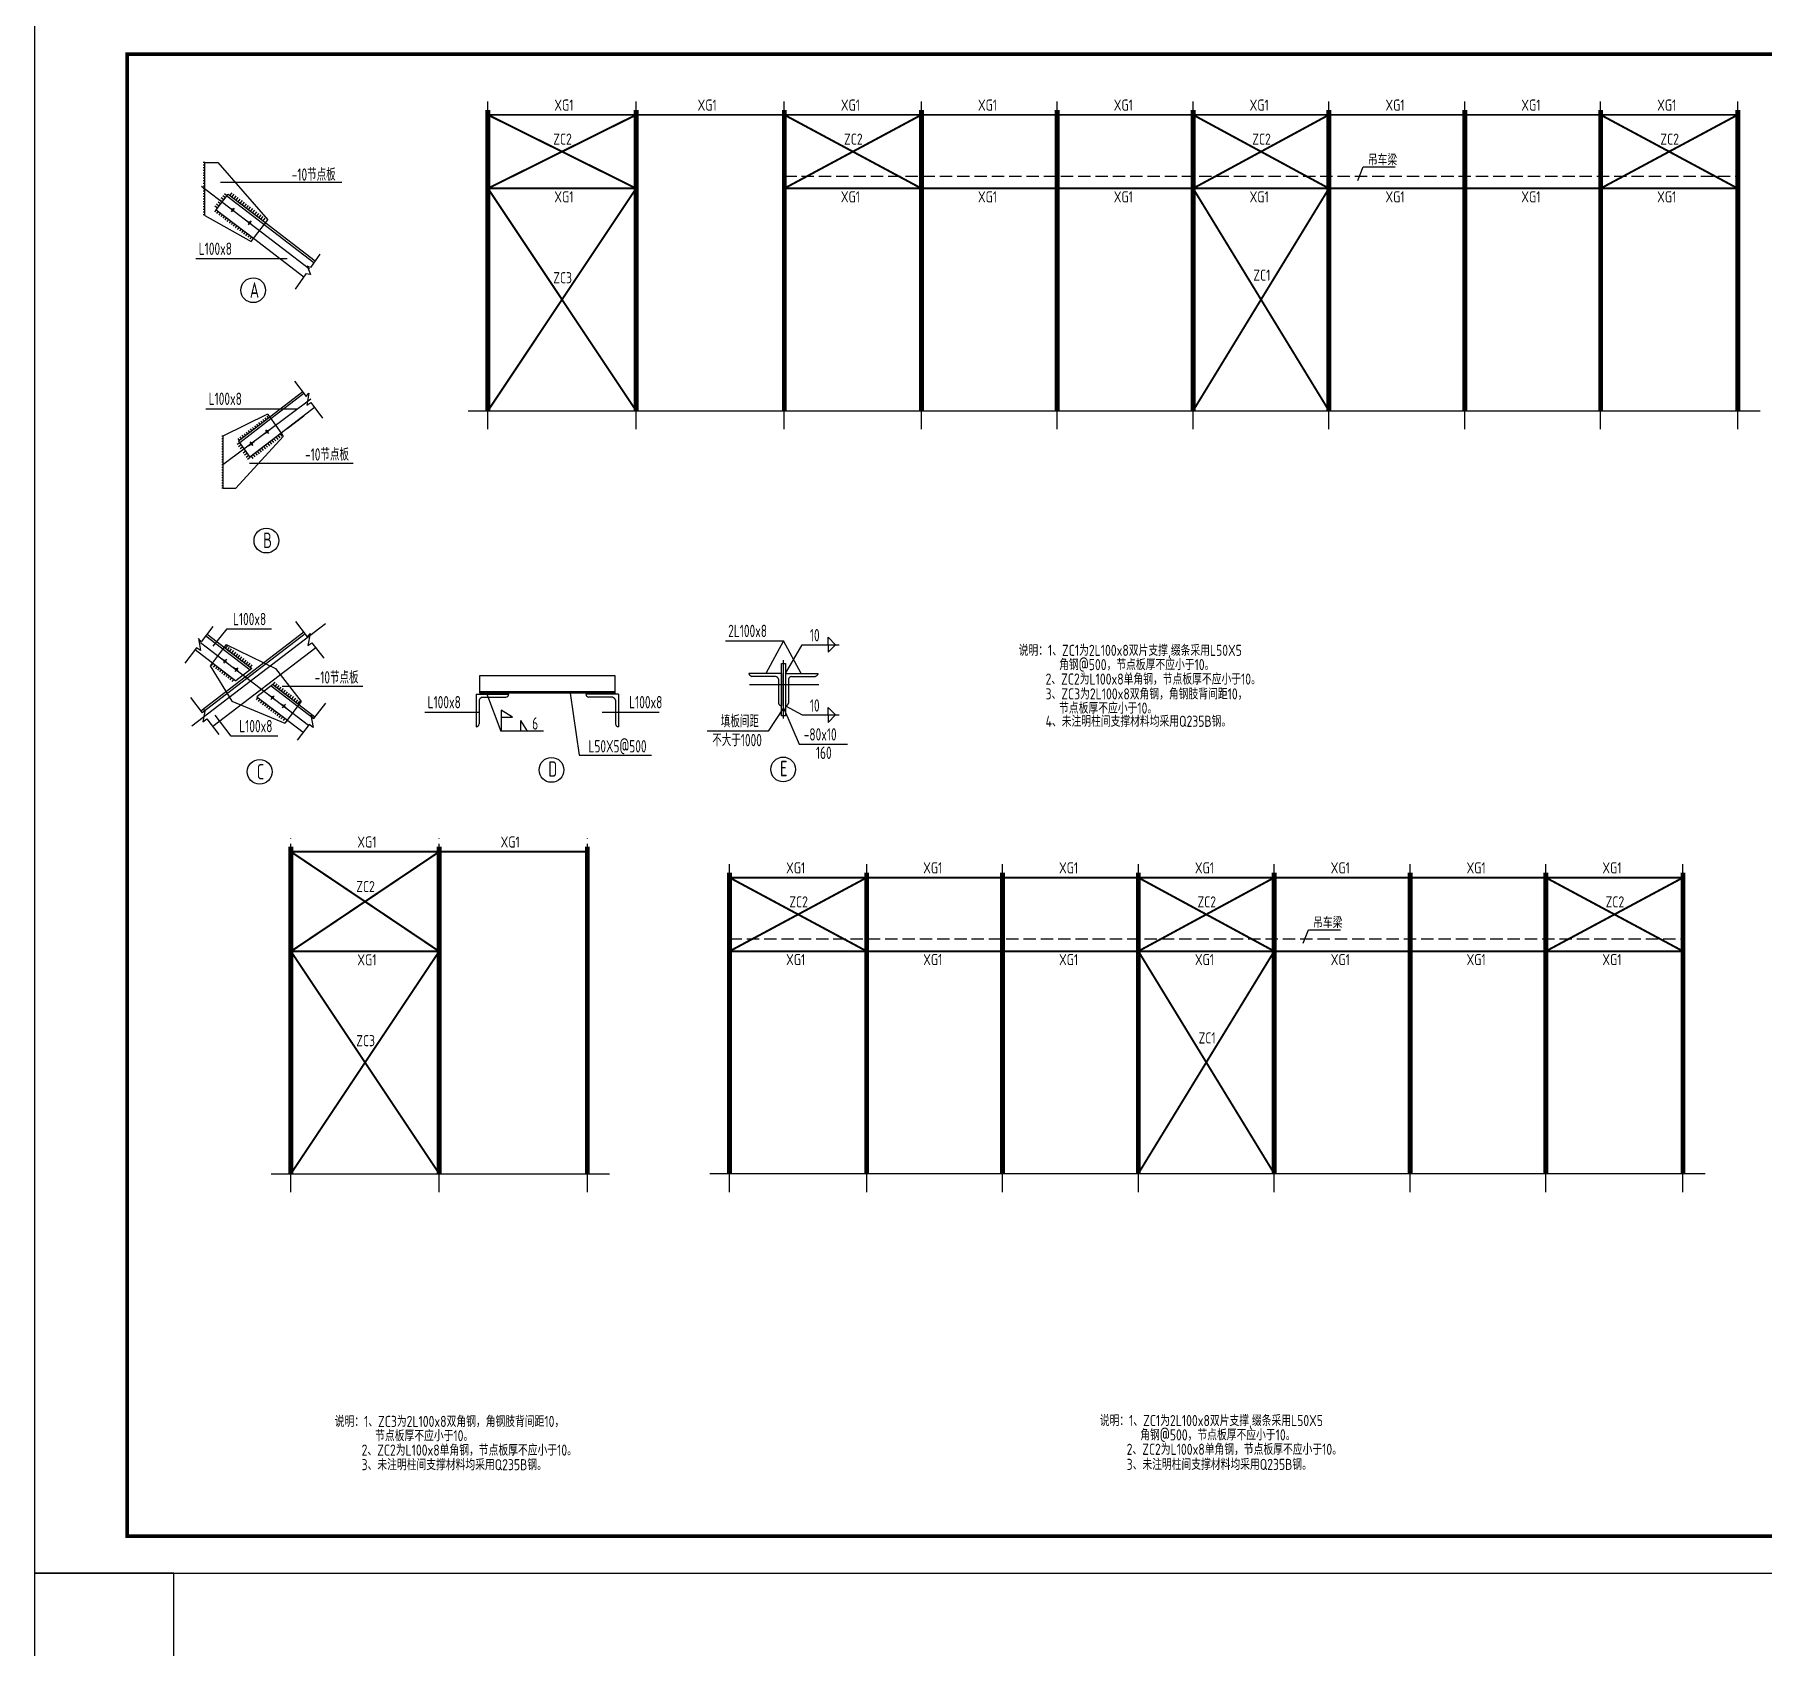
# Model space of a CAD drawing. Extents: x 9752569 to 9923256, y 1590558 to 2510207.
# Drawn here: x 9811806 to 9881801, y 1784686 to 1849983 of the extents above; entities that cross this region are included whole.
import ezdxf
from ezdxf.enums import TextEntityAlignment as Align

# ---------------------------------------------------------------- set-up
doc = ezdxf.new("R2010")
doc.units = 0
doc.header["$LTSCALE"] = 1000
doc.header["$MEASUREMENT"] = 0
for name, pattern in [('2', [5, 1.5, -1, 1.5, -1]), ('DASH', [0.35, 0.25, -0.1]), ('DOTE', [2.42, 2, -0.2, 0.02, -0.2])]:
    doc.linetypes.add(name, pattern=pattern)
doc.layers.get('0').update_dxf_attribs({"linetype": 'CONTINUOUS'})
for name, color, linetype in [('10', 7, 'CONTINUOUS'), ('180', 4, '2'), ('DCL', 6, 'CONTINUOUS'), ('DOTE', 8, 'DOTE'), ('PUB_TEXT', 7, 'CONTINUOUS'), ('PUB_TITLE', 4, 'CONTINUOUS'), ('ZC', 6, 'CONTINUOUS'), ('柱', 2, 'CONTINUOUS'), ('系杆', 7, 'CONTINUOUS'), ('钢板标注', 6, 'CONTINUOUS')]:
    doc.layers.add(name, color=color, linetype=linetype)
doc.styles.add('TSSD_DIMENSION', font='atssdeng.shx', dxfattribs={"width": 0.7, "bigfont": 'atssdchn.shx'})
doc.styles.add('TSSD_REIN', font='atssdeng.shx', dxfattribs={"width": 0.7, "bigfont": 'atssdchn.shx'})

msp = doc.modelspace()

# ---------------------------------------------------------------- linework, layer by layer
at = {"color": 4, "linetype": 'Continuous'}
for p, q in [((9818340.1, 1840910.7), (9822029.2, 1840910.7)), ((9818740.8, 1834835.4), (9822429.9, 1834835.4)), ((9819585.2, 1825918.1), (9819025.6, 1825226.3)), ((9819585.2, 1825918.1), (9821391.6, 1825918.1)), ((9839775.2, 1825437.4, 788.5), (9842126.9, 1825437.4, 788.5)), ((9842126.9, 1825437.4, 788.5), (9841406.8, 1824119.9, 788.5)), ((9842846.8, 1824119.9, 788.5), (9842126.9, 1825437.4, 788.5)), ((9842206.8, 1824119.9, 788.5), (9842886.1, 1825282.3, 788.5)), ((9842886.1, 1825282.3, 788.5), (9844386.1, 1825282.3, 788.5)), ((9842046.8, 1824119.9, 788.5), (9840726.8, 1824119.9, 788.5)), ((9842046.8, 1824119.9, 788.5), (9842046.8, 1822799.9, 788.5)), ((9842206.8, 1824119.9, 788.5), (9842206.8, 1822799.9, 788.5)), ((9842206.8, 1824119.9, 788.5), (9843526.8, 1824119.9, 788.5)), ((9829839.3, 1823390.5), (9835292.1, 1823390.5)), ((9841806.8, 1823999.9, 788.5), (9840846.8, 1823999.9, 788.5)), ((9841926.8, 1823879.9, 788.5), (9841926.8, 1822919.9, 788.5)), ((9842326.8, 1823879.9, 788.5), (9842326.8, 1822919.9, 788.5)), ((9842446.8, 1823999.9, 788.5), (9843406.8, 1823999.9, 788.5)), ((9829688.4, 1823272.6), (9829688.4, 1821952.6)), ((9829688.4, 1823272.6), (9831008.4, 1823272.6)), ((9829808.4, 1823032.6), (9829808.4, 1822072.6)), ((9829928.4, 1823152.6), (9830888.4, 1823152.6)), ((9830098.9, 1823318.5), (9830688.7, 1821777.2)), ((9833494.1, 1823318.5), (9833852.2, 1820806)), ((9835443, 1823272.6), (9834123, 1823272.6)), ((9835203, 1823152.6), (9834243, 1823152.6)), ((9835323, 1823032.6), (9835323, 1822072.6)), ((9835443, 1823272.6), (9835443, 1821952.6)), ((9842126.8, 1822727.6, 788.5), (9841509.1, 1821779.3, 788.5)), ((9842126.8, 1822727.6, 788.5), (9842757.9, 1821248.1, 788.5)), ((9842206.8, 1822799.9, 788.5), (9842886.1, 1822435.7, 788.5)), ((9819760.2, 1821583), (9819120.4, 1822431.1)), ((9827605.7, 1822552.6), (9829781.6, 1822552.6)), ((9834789.2, 1822552.6), (9837098.5, 1822552.6)), ((9842886.1, 1822435.7, 788.5), (9844386.1, 1822435.7, 788.5)), ((9821658.8, 1821583), (9819760.2, 1821583)), ((9832415.8, 1821777.2), (9830688.7, 1821777.2)), ((9841509.1, 1821779.3, 788.5), (9839035.8, 1821779.3, 788.5)), ((9833852.2, 1820806), (9836788.2, 1820806)), ((9842757.9, 1821248.1, 788.5), (9844717.4, 1821248.1, 788.5))]:
    msp.add_line(p, q, dxfattribs=at)
for p, q in [((9829359.8, 1834753.9), (9881663.5, 1834753.9)), ((9821384.4, 1803865.4), (9835077.2, 1803865.4)), ((9839143.4, 1803871.6), (9879447.1, 1803871.6))]:
    msp.add_line(p, q)
at = {"color": 4, "linetype": 'Continuous', "elevation": 788.5}
msp.add_lwpolyline([(9842046.8, 1824519.9), (9842206.8, 1824519.9), (9842206.8, 1822399.9), (9842046.8, 1822399.9)], close=True, dxfattribs=at)
at = {"color": 4, "linetype": 'Continuous'}
msp.add_lwpolyline([(9829839.3, 1824038.5), (9835292.1, 1824038.5), (9835292.1, 1823318.5), (9829839.3, 1823318.5)], close=True, dxfattribs=at)
at = {"lineweight": -2}
for centre in [(9820656.6, 1839632.8), (9821191, 1829496.3), (9820916.6, 1820135.3, 788.5), (9832733.2, 1820211.7, 788.5), (9842113.6, 1820230.1, 788.5)]:
    msp.add_circle(centre, 501.7, dxfattribs=at)
at = {"color": 4, "linetype": 'Continuous'}
for centre, start, end in [((9840880.5, 1824153.7, 788.5), 192.376169, 257.623831), ((9843373.1, 1824153.7, 788.5), 282.376169, 347.623831), ((9841773.1, 1823846.2, 788.5), 12.376169, 77.623831), ((9842480.5, 1823846.2, 788.5), 102.376169, 167.623831), ((9829962.1, 1822998.8), 102.376169, 167.623831), ((9830854.6, 1823306.3), 282.376169, 347.623831), ((9834276.8, 1823306.3), 192.376169, 257.623831), ((9835169.3, 1822998.8), 12.376169, 77.623831), ((9842080.5, 1822953.7, 788.5), 192.376169, 257.623831), ((9842173.1, 1822953.7, 788.5), 282.376169, 347.623831), ((9829654.6, 1822106.3), 282.376169, 347.623831), ((9835476.8, 1822106.3), 192.376169, 257.623831)]:
    msp.add_arc(centre, 157.4, start, end, dxfattribs=at)
at = {"layer": '10', "color": 253, "linetype": 'ByBlock'}
for p, q in [((9819706.9, 1842973.2), (9819945, 1842790.6)), ((9819886.8, 1842961.3), (9819765.1, 1842802.6)), ((9820389.2, 1842453.7), (9820627.3, 1842271.2)), ((9820569.1, 1842441.8), (9820447.4, 1842283.1)), ((9821096.2, 1833814.8), (9821334.2, 1833997.4)), ((9821154.3, 1833985.5), (9821276, 1833826.8)), ((9820461.5, 1833328.2), (9820699.5, 1833510.7)), ((9820519.7, 1833498.8), (9820641.4, 1833340.1)), ((9819398.4, 1824708.9), (9819630.3, 1824518.6)), ((9819577.8, 1824691), (9819450.9, 1824536.4)), ((9819861.9, 1824365.9), (9820093.8, 1824175.6)), ((9820041.3, 1824348.1), (9819914.4, 1824193.5)), ((9821320.3, 1823235.2), (9821552.2, 1823044.9)), ((9821499.7, 1823217.4), (9821372.8, 1823062.7)), ((9821783.8, 1822892.3), (9822015.7, 1822702)), ((9821963.2, 1822874.4), (9821836.3, 1822719.8))]:
    msp.add_line(p, q, dxfattribs=at)
at = {"layer": '10', "color": 1, "const_width": 45, "elevation": 0}
for points in [[(9819774.4, 1842921.5), (9819795.6, 1842842.2), (9819877.6, 1842842.4), (9819856.4, 1842921.6), (9819774.4, 1842921.5)], [(9820456.7, 1842402), (9820477.8, 1842322.7), (9820559.8, 1842322.9), (9820538.7, 1842402.1), (9820456.7, 1842402)], [(9821163.6, 1833866.6), (9821245.6, 1833866.4), (9821266.8, 1833945.7), (9821184.8, 1833945.8), (9821163.6, 1833866.6)], [(9820528.9, 1833379.9), (9820610.9, 1833379.8), (9820632.1, 1833459), (9820550.1, 1833459.2), (9820528.9, 1833379.9)], [(9819464.1, 1824654.9), (9819482.6, 1824575.1), (9819564.6, 1824572.5), (9819546, 1824652.4), (9819464.1, 1824654.9)], [(9819927.6, 1824312), (9819946.1, 1824232.1), (9820028.1, 1824229.5), (9820009.6, 1824309.4), (9819927.6, 1824312)], [(9821386, 1823181.3), (9821404.5, 1823101.4), (9821486.5, 1823098.8), (9821467.9, 1823178.7), (9821386, 1823181.3)], [(9821849.5, 1822838.3), (9821868, 1822758.5), (9821950, 1822755.9), (9821931.5, 1822835.8), (9821849.5, 1822838.3)]]:
    msp.add_lwpolyline(points, dxfattribs=at)
at = {"layer": '10', "const_width": 15, "elevation": 0}
for points in [[(9819828.4, 1842874.8, 1), (9819823.6, 1842889, 1), (9819828.4, 1842874.8, 1)], [(9820510.6, 1842355.3, 1), (9820505.9, 1842369.5, 1), (9820510.6, 1842355.3, 1)], [(9821222.7, 1833906.6, 1), (9821207.7, 1833905.7, 1), (9821222.7, 1833906.6, 1)], [(9820588, 1833419.9, 1), (9820573, 1833419, 1), (9820588, 1833419.9, 1)], [(9819516.5, 1824606.5, 1), (9819512.2, 1824620.9, 1), (9819516.5, 1824606.5, 1)], [(9819980, 1824263.6, 1), (9819975.7, 1824278, 1), (9819980, 1824263.6, 1)], [(9821438.4, 1823132.9, 1), (9821434.1, 1823147.2, 1), (9821438.4, 1823132.9, 1)], [(9821901.9, 1822789.9, 1), (9821897.6, 1822804.3, 1), (9821901.9, 1822789.9, 1)]]:
    msp.add_lwpolyline(points, format="xyb", close=True, dxfattribs=at)
at = {"layer": '180', "linetype": 'ByBlock'}
for p, q in [((9818695.5, 1844801), (9818634.1, 1844801)), ((9818695.5, 1844695.3), (9818634.1, 1844695.3)), ((9818695.5, 1844589.7), (9818634.1, 1844589.7)), ((9818695.5, 1844484), (9818634.1, 1844484)), ((9818695.5, 1844801), (9819223.7, 1844801)), ((9818695.5, 1842659.1), (9818695.5, 1844801)), ((9819223.7, 1844801), (9821253.2, 1842484.3)), ((9818695.5, 1844378.3), (9818634.1, 1844378.3)), ((9818695.5, 1844272.7), (9818634.1, 1844272.7)), ((9818695.5, 1844167), (9818634.1, 1844167)), ((9818695.5, 1844061.3), (9818634.1, 1844061.3)), ((9818695.5, 1843955.7), (9818634.1, 1843955.7)), ((9818695.5, 1843850), (9818634.1, 1843850)), ((9818695.5, 1843744.3), (9818634.1, 1843744.3)), ((9819333.4, 1844010.3), (9824247.8, 1844010.3)), ((9818695.5, 1843638.7), (9818634.1, 1843638.7)), ((9818695.5, 1843533), (9818634.1, 1843533)), ((9818695.5, 1843427.3), (9818634.1, 1843427.3)), ((9818695.5, 1843321.7), (9818634.1, 1843321.7)), ((9818695.5, 1843216), (9818634.1, 1843216)), ((9818695.5, 1843110.3), (9818634.1, 1843110.3)), ((9818695.5, 1843004.7), (9818634.1, 1843004.7)), ((9819207.9, 1842956.3), (9819106.9, 1843033.8)), ((9819159.7, 1842893.4), (9819641.9, 1843522.4)), ((9819272.2, 1843040.2), (9819171.2, 1843117.7)), ((9819336.5, 1843124), (9819235.5, 1843201.5)), ((9819400.8, 1843207.9), (9819299.8, 1843285.4)), ((9819465.1, 1843291.7), (9819364.1, 1843369.2)), ((9819529.4, 1843375.6), (9819428.4, 1843453.1)), ((9819593.7, 1843459.4), (9819492.7, 1843537)), ((9819590.6, 1843455.3), (9823114, 1840753.7)), ((9819641.9, 1843522.4), (9821125.1, 1842385.1)), ((9819712.8, 1843468.1), (9819799.2, 1843580.8)), ((9819796.6, 1843403.8), (9819883, 1843516.6)), ((9819880.5, 1843339.5), (9819966.9, 1843452.2)), ((9819964.3, 1843275.2), (9820050.7, 1843388)), ((9820048.1, 1843211), (9820134.6, 1843323.7)), ((9820132, 1843146.7), (9820218.4, 1843259.4)), ((9820215.9, 1843082.4), (9820302.3, 1843195.1)), ((9820299.7, 1843018.1), (9820386.1, 1843130.8)), ((9820383.5, 1842953.8), (9820469.9, 1843066.5)), ((9820467.4, 1842889.5), (9820553.8, 1843002.2)), ((9818695.5, 1842899), (9818634.1, 1842899)), ((9818695.5, 1842793.3), (9818634.1, 1842793.3)), ((9818695.5, 1842687.7), (9818634.1, 1842687.7)), ((9818695.5, 1842659.1), (9820579.2, 1841605.2)), ((9819160.2, 1842892.8), (9819091.9, 1842803.6)), ((9819159.7, 1842893.4), (9820670.2, 1841735.3)), ((9819244.1, 1842828.6), (9819175.7, 1842739.4)), ((9819328, 1842764.3), (9819259.6, 1842675.1)), ((9819411.8, 1842700), (9819343.4, 1842610.8)), ((9819495.7, 1842635.7), (9819427.3, 1842546.5)), ((9819579.5, 1842571.4), (9819511.1, 1842482.2)), ((9819663.4, 1842507.2), (9819595, 1842417.9)), ((9819747.2, 1842442.9), (9819678.9, 1842353.7)), ((9819831.1, 1842378.6), (9819762.7, 1842289.4)), ((9819914.9, 1842314.3), (9819846.5, 1842225.1)), ((9820551.2, 1842825.2), (9820637.6, 1842937.9)), ((9820579.2, 1841605.2), (9821253.2, 1842484.3)), ((9820635.1, 1842760.9), (9820721.5, 1842873.6)), ((9820718.9, 1842696.6), (9820805.3, 1842809.3)), ((9820802.8, 1842632.3), (9820889.2, 1842745)), ((9820886.6, 1842568), (9820973, 1842680.7)), ((9820970.5, 1842503.7), (9821056.9, 1842616.4)), ((9821054.3, 1842439.4), (9821140.7, 1842552.1)), ((9821125.1, 1842385.1), (9823162.5, 1840823)), ((9819998.8, 1842250), (9819930.4, 1842160.8)), ((9820082.7, 1842185.8), (9820014.3, 1842096.5)), ((9820166.5, 1842121.5), (9820098.1, 1842032.3)), ((9820250.4, 1842057.2), (9820182, 1841968)), ((9820334.2, 1841992.9), (9820265.9, 1841903.7)), ((9820418.1, 1841928.7), (9820349.7, 1841839.4)), ((9820501.9, 1841864.4), (9820433.6, 1841775.1)), ((9820585.8, 1841800.1), (9820517.4, 1841710.9)), ((9820670.2, 1841735.2), (9822707.6, 1840173.1)), ((9823351.1, 1841092.3), (9822974, 1840553.7)), ((9822794.1, 1840296.7), (9822355.1, 1839669.5)), ((9822979.5, 1840273.4), (9822794.1, 1840296.7)), ((9822974, 1840553.7), (9822838.2, 1840604.7)), ((9822838.2, 1840604.7), (9822979.5, 1840273.4)), ((9822659.8, 1835513.1), (9821328.4, 1834492.3)), ((9822711.2, 1835446.1), (9821376.9, 1834423)), ((9822326.6, 1835947.7), (9822800.6, 1835329.4)), ((9822800.6, 1835329.4), (9822914.8, 1835464.2)), ((9822914.8, 1835464.2), (9822824.6, 1834972.8)), ((9821240.1, 1834616.9), (9819431.9, 1833721.5)), ((9821240.1, 1834616.9), (9821328.4, 1834492.3)), ((9823142, 1834884.1), (9821783.3, 1833842.4)), ((9822824.6, 1834972.8), (9822987.1, 1835086.2)), ((9822987.1, 1835086.2), (9823467.8, 1834459.1)), ((9821328.4, 1834492.3), (9820066.8, 1833524.9)), ((9821376.9, 1834423), (9820115.3, 1833455.6)), ((9820441, 1833811.7), (9820382.6, 1833887.9)), ((9820524.9, 1833876), (9820466.4, 1833952.3)), ((9820608.7, 1833940.3), (9820550.3, 1834016.5)), ((9820692.6, 1834004.6), (9820634.1, 1834080.8)), ((9820776.4, 1834068.9), (9820718, 1834145.1)), ((9820860.2, 1834133.2), (9820801.8, 1834209.4)), ((9820944.1, 1834197.5), (9820885.6, 1834273.7)), ((9821027.9, 1834261.8), (9820969.5, 1834338)), ((9821111.8, 1834326.1), (9821053.3, 1834402.3)), ((9821195.6, 1834390.4), (9821137.2, 1834466.6)), ((9821279.5, 1834454.7), (9821221, 1834530.9)), ((9821328.4, 1834492.3), (9821783.3, 1833842.4)), ((9822026.7, 1834029), (9822710.4, 1834553.2)), ((9819431.9, 1833721.5), (9819386.4, 1833721.5)), ((9819431.9, 1833615.8), (9819386.4, 1833615.8)), ((9819431.9, 1833510.2), (9819386.4, 1833510.2)), ((9819431.9, 1833404.5), (9819386.4, 1833404.5)), ((9819431.9, 1833298.8), (9819386.4, 1833298.8)), ((9819431.9, 1833193.2), (9819386.4, 1833193.2)), ((9819431.9, 1833721.5), (9819431.9, 1831619.5)), ((9819431.9, 1833721.5), (9819431.9, 1831619.5)), ((9819960.2, 1831619.5), (9821874.4, 1833712.3)), ((9820112.5, 1833459.7), (9820006.2, 1833385.3)), ((9820105.6, 1833554.5), (9820047.2, 1833630.7)), ((9820066.8, 1833524.9), (9820521.8, 1832875.1)), ((9820173.1, 1833373.1), (9820066.8, 1833298.7)), ((9820233.7, 1833286.6), (9820127.4, 1833212.2)), ((9820189.5, 1833618.8), (9820131, 1833695.1)), ((9820294.3, 1833200), (9820188, 1833125.6)), ((9820273.3, 1833683.1), (9820214.9, 1833759.3)), ((9820357.1, 1833747.4), (9820298.7, 1833823.7)), ((9821783.3, 1833842.4), (9820521.8, 1832875.1)), ((9820993.4, 1833236.6), (9821064.3, 1833144.1)), ((9821077.2, 1833300.9), (9821148.2, 1833208.4)), ((9821161.1, 1833365.2), (9821232, 1833272.7)), ((9821244.9, 1833429.5), (9821315.9, 1833337)), ((9821328.8, 1833493.8), (9821399.7, 1833401.3)), ((9821412.6, 1833558.1), (9821483.6, 1833465.6)), ((9821496.5, 1833622.4), (9821567.4, 1833529.9)), ((9821580.3, 1833686.7), (9821651.2, 1833594.2)), ((9821664.2, 1833751), (9821735.1, 1833658.5)), ((9821748, 1833815.3), (9821818.9, 1833722.8)), ((9821783.3, 1833842.4), (9821874.4, 1833712.3)), ((9819431.9, 1833087.5), (9819386.4, 1833087.5)), ((9819431.9, 1832981.8), (9819386.4, 1832981.8)), ((9819431.9, 1832876.2), (9819386.4, 1832876.2)), ((9819431.9, 1832770.5), (9819386.4, 1832770.5)), ((9819431.9, 1832664.8), (9819386.4, 1832664.8)), ((9819431.9, 1832559.2), (9819386.4, 1832559.2)), ((9820354.9, 1833113.5), (9820248.6, 1833039.1)), ((9820415.5, 1833026.9), (9820309.2, 1832952.5)), ((9820476.1, 1832940.3), (9820369.8, 1832865.9)), ((9820536.7, 1832853.8), (9820430.4, 1832779.4)), ((9820513.4, 1832630.1), (9824709.7, 1832630.1)), ((9820574.2, 1832915.1), (9820645.1, 1832822.6)), ((9820658, 1832979.4), (9820729, 1832886.9)), ((9820741.9, 1833043.7), (9820812.8, 1832951.2)), ((9820825.7, 1833108), (9820896.7, 1833015.5)), ((9820909.6, 1833172.3), (9820980.5, 1833079.8)), ((9819431.9, 1832453.5), (9819386.4, 1832453.5)), ((9819431.9, 1832347.8), (9819386.4, 1832347.8)), ((9819431.9, 1832242.2), (9819386.4, 1832242.2)), ((9819431.9, 1832136.5), (9819386.4, 1832136.5)), ((9819431.9, 1832030.8), (9819386.4, 1832030.8)), ((9819431.9, 1831925.2), (9819386.4, 1831925.2)), ((9819431.9, 1831819.5), (9819386.4, 1831819.5)), ((9819431.9, 1831713.8), (9819386.4, 1831713.8)), ((9819431.9, 1831619.5), (9819386.4, 1831619.5)), ((9819431.9, 1831619.5), (9819960.2, 1831619.5)), ((9822371.2, 1826221.6), (9822845.1, 1825603.3)), ((9818553.1, 1825403.9), (9818438.9, 1825538.8)), ((9818438.9, 1825538.8), (9818529.2, 1825047.3)), ((9822704.3, 1825787), (9818540.2, 1822594.2)), ((9819027.1, 1826022.3), (9818553.1, 1825403.9)), ((9822755.8, 1825719.9), (9818591.6, 1822527.1)), ((9818738.8, 1825646.1), (9820532.6, 1824270.7)), ((9818790.1, 1825713.1), (9820602, 1824323.9)), ((9822845.1, 1825603.3), (9822959.4, 1825738.2)), ((9822959.4, 1825738.2), (9822869.1, 1825246.7)), ((9818366.7, 1825160.8), (9817886, 1824533.7)), ((9818308, 1825084.2), (9819950.8, 1823824.6)), ((9818529.2, 1825047.3), (9818366.7, 1825160.8)), ((9819568.4, 1825286.2), (9818910.5, 1824428.2)), ((9823186.6, 1825158), (9819022.4, 1821965.2)), ((9819602, 1825237.5), (9819531.1, 1825145)), ((9819568.4, 1825286.2), (9821556.4, 1824323.6)), ((9819685.9, 1825173.2), (9819614.9, 1825080.7)), ((9819769.7, 1825108.9), (9819698.8, 1825016.4)), ((9819853.6, 1825044.6), (9819782.6, 1824952.1)), ((9819937.4, 1824980.3), (9819866.5, 1824887.8)), ((9820021.3, 1824916.1), (9819950.3, 1824823.5)), ((9820105.1, 1824851.8), (9820034.2, 1824759.2)), ((9820189, 1824787.5), (9820118, 1824695)), ((9822869.1, 1825246.7), (9823031.6, 1825360.1)), ((9823031.6, 1825360.1), (9823512.3, 1824733.1)), ((9818910.5, 1824428.2), (9819798.2, 1822994.1)), ((9819028.4, 1824531.8), (9818957.5, 1824439.2)), ((9819112.3, 1824467.5), (9819041.4, 1824374.9)), ((9819196.2, 1824403.2), (9819125.2, 1824310.7)), ((9819280, 1824338.9), (9819209.1, 1824246.4)), ((9819363.9, 1824274.6), (9819292.9, 1824182.1)), ((9819447.7, 1824210.3), (9819376.8, 1824117.8)), ((9819531.6, 1824146), (9819460.6, 1824053.5)), ((9820602, 1824323.9), (9819950.8, 1823824.6)), ((9820272.8, 1824723.2), (9820201.9, 1824630.7)), ((9820356.7, 1824658.9), (9820285.7, 1824566.4)), ((9820440.5, 1824594.6), (9820369.6, 1824502.1)), ((9820524.4, 1824530.3), (9820453.4, 1824437.8)), ((9820608.2, 1824466), (9820537.3, 1824373.5)), ((9821556.4, 1824323.6), (9822601.7, 1822983.7)), ((9819615.4, 1824081.7), (9819544.5, 1823989.2)), ((9819699.3, 1824017.4), (9819628.3, 1823924.9)), ((9819783.1, 1823953.1), (9819712.2, 1823860.6)), ((9819867, 1823888.9), (9819796, 1823796.4)), ((9821455.9, 1823669.3), (9820804.6, 1823169.9)), ((9821386.4, 1823616), (9823107.4, 1822296.4)), ((9821455.9, 1823669.3), (9823158.9, 1822363.5)), ((9821528.5, 1823760.5), (9821457.5, 1823668)), ((9821612.3, 1823696.2), (9821541.4, 1823603.7)), ((9821696.2, 1823631.9), (9821625.2, 1823539.4)), ((9821780, 1823567.6), (9821709.1, 1823475.1)), ((9821863.8, 1823503.3), (9821792.9, 1823410.8)), ((9821824.2, 1823603.7), (9825097.6, 1823603.7)), ((9821947.7, 1823439.1), (9821876.8, 1823346.5)), ((9818121.6, 1823140.2), (9818595.6, 1822521.9)), ((9819798.2, 1822994.1), (9821932.6, 1822111)), ((9820845.9, 1823138.2), (9820774.9, 1823045.7)), ((9820804.6, 1823169.9), (9822676.7, 1821734.5)), ((9820929.8, 1823073.9), (9820858.8, 1822981.4)), ((9821013.6, 1823009.6), (9820942.7, 1822917.1)), ((9821097.5, 1822945.3), (9821026.5, 1822852.8)), ((9821181.3, 1822881), (9821110.4, 1822788.5)), ((9821265.2, 1822816.8), (9821194.2, 1822724.2)), ((9821349, 1822752.4), (9821278.1, 1822659.9)), ((9821432.9, 1822688.2), (9821361.9, 1822595.6)), ((9822601.7, 1822983.7), (9821932.6, 1822111)), ((9822031.6, 1823374.8), (9821960.6, 1823282.3)), ((9822115.4, 1823310.5), (9822044.5, 1823218)), ((9822199.3, 1823246.2), (9822128.3, 1823153.7)), ((9822283.1, 1823181.9), (9822212.2, 1823089.4)), ((9822367, 1823117.6), (9822296, 1823025.1)), ((9822450.8, 1823053.3), (9822379.9, 1822960.8)), ((9822534.7, 1822989), (9822463.7, 1822896.5)), ((9823577.4, 1822909.5), (9823103.4, 1822291.2)), ((9818595.6, 1822521.9), (9818709.8, 1822656.7)), ((9818709.8, 1822656.7), (9818619.5, 1822165.3)), ((9818619.5, 1822165.3), (9818782, 1822278.7)), ((9818782, 1822278.7), (9819262.7, 1821651.6)), ((9821516.7, 1822623.9), (9821445.8, 1822531.3)), ((9821600.5, 1822559.6), (9821529.6, 1822467.1)), ((9821684.4, 1822495.3), (9821613.5, 1822402.8)), ((9821768.2, 1822431), (9821697.3, 1822338.5)), ((9821852.1, 1822366.7), (9821781.1, 1822274.2)), ((9821935.9, 1822302.4), (9821865, 1822209.9)), ((9822917, 1822048), (9822436.3, 1821420.9)), ((9823079.5, 1821934.6), (9822917, 1822048)), ((9823103.4, 1822291.2), (9822989.2, 1822426)), ((9822989.2, 1822426), (9823079.5, 1821934.6))]:
    msp.add_line(p, q, dxfattribs=at)
at = {"layer": 'DCL', "linetype": 'DASH', "ltscale": 2}
for p, q in [((9842160.6, 1844253.9), (9880760.7, 1844253.9)), ((9842160.6, 1843753.9), (9880760.7, 1843753.9)), ((9839944.2, 1813371.6), (9878544.3, 1813371.6)), ((9839944.2, 1812871.6), (9878544.3, 1812871.6))]:
    msp.add_line(p, q, dxfattribs=at)
at = {"layer": 'DCL', "ltscale": 2}
for points in [[(9865383.3, 1844074.9), (9865597.6, 1844623.2), (9866891.7, 1844623.2)], [(9863166.9, 1813192.7), (9863381.3, 1813740.9), (9864675.3, 1813740.9)]]:
    msp.add_lwpolyline(points, dxfattribs=at)
at = {"layer": 'DOTE'}
for p, q in [((9830160.6, 1834003.9), (9830160.7, 1847278.1)), ((9836160.6, 1834003.9), (9836160.7, 1847278.1)), ((9842160.6, 1834003.9), (9842160.7, 1847278.1)), ((9847710.6, 1834003.9), (9847710.7, 1847278.1)), ((9853210.6, 1834003.9), (9853210.7, 1847278.1)), ((9858710.6, 1834003.9), (9858710.7, 1847278.1)), ((9864210.6, 1834003.9), (9864210.7, 1847278.1)), ((9869710.6, 1834003.9), (9869710.7, 1847278.1)), ((9875210.6, 1834003.9), (9875210.7, 1847278.1)), ((9880760.6, 1834003.9), (9880760.7, 1847278.1)), ((9822185.3, 1803115.4), (9822185.3, 1817442.6)), ((9828185.3, 1803115.4), (9828185.3, 1817442.6)), ((9834185.3, 1803115.4), (9834185.3, 1817442.6)), ((9839944.3, 1803121.6), (9839944.3, 1816395.8)), ((9845494.3, 1803121.6), (9845494.3, 1816395.8)), ((9850994.3, 1803121.6), (9850994.3, 1816395.8)), ((9856494.3, 1803121.6), (9856494.3, 1816395.8)), ((9861994.3, 1803121.6), (9861994.3, 1816395.8)), ((9867494.3, 1803121.6), (9867494.3, 1816395.8)), ((9872994.3, 1803121.6), (9872994.3, 1816395.8)), ((9878544.3, 1803121.6), (9878544.3, 1816395.8))]:
    msp.add_line(p, q, dxfattribs=at)
at = {"layer": 'DOTE', "color": 251, "linetype": 'DOTE', "ltscale": 750}
for p, q in [((9818562.3, 1843850.9), (9822930.5, 1840501.6)), ((9822992.4, 1835219.2, 0), (9819431.9, 1832562.3, 0)), ((9823579.3, 1826125), (9818171, 1821978.1)), ((9818527.5, 1825370.3, 0), (9822896.2, 1822020.7, 0)), ((9842126.8, 1822292, 788.5), (9842126.8, 1824656.1, 788.5)), ((9840746.8, 1823669.9, 788.5), (9843561.8, 1823669.9, 788.5))]:
    msp.add_line(p, q, dxfattribs=at)
at = {"layer": 'PUB_TITLE'}
msp.add_lwpolyline([(9811805.5, 1787695.3), (9923255.5, 1787695.3), (9923255.5, 1850695.3), (9811805.5, 1850695.3)], close=True, dxfattribs=at)
at = {"layer": 'PUB_TITLE', "const_width": 150}
msp.add_lwpolyline([(9815555.5, 1789195.3), (9921755.5, 1789195.3), (9921755.5, 1849195.3), (9815555.5, 1849195.3)], close=True, dxfattribs=at)
at = {"layer": 'PUB_TITLE', "color": 1}
msp.add_lwpolyline([(9811805.5, 1781382.8), (9817449, 1781382.8), (9817449, 1787695.3), (9811805.5, 1787695.3)], close=True, dxfattribs=at)
at = {"layer": 'ZC', "const_width": 80}
for points in [[(9836160.6, 1834753.9), (9830160.6, 1843753.9), (9836160.6, 1846733.9)], [(9830160.7, 1834753.9), (9836160.6, 1843753.9), (9830160.7, 1846733.9)], [(9842160.7, 1846733.9), (9847710.6, 1843753.9)], [(9847710.6, 1846733.9), (9842160.7, 1843753.9)], [(9864210.6, 1834753.9), (9858710.6, 1843753.9), (9864210.6, 1846733.9)], [(9858710.6, 1834753.9), (9864210.7, 1843753.9), (9858710.7, 1846733.9)], [(9875210.6, 1846733.9), (9880760.6, 1843753.9)], [(9880760.7, 1846733.9), (9875210.7, 1843753.9)], [(9828185.3, 1803865.4), (9822185.3, 1812865.4), (9828185.3, 1816898.4)], [(9822185.3, 1803865.4), (9828185.3, 1812865.4), (9822185.3, 1816898.4)], [(9839944.3, 1815851.6), (9845494.3, 1812871.6)], [(9845494.3, 1815851.6), (9839944.3, 1812871.6)], [(9861994.3, 1803871.6), (9856494.3, 1812871.6), (9861994.2, 1815851.6)], [(9856494.3, 1803871.6), (9861994.3, 1812871.6), (9856494.3, 1815851.6)], [(9872994.3, 1815851.6), (9878544.3, 1812871.6)], [(9878544.3, 1815851.6), (9872994.3, 1812871.6)]]:
    msp.add_lwpolyline(points, dxfattribs=at)
at = {"layer": '柱', "color": 2, "const_width": 200}
for points in [[(9830160.6, 1846933.9), (9830160.6, 1834753.9)], [(9836160.6, 1846933.9), (9836160.6, 1834753.9)], [(9842160.6, 1846933.9), (9842160.6, 1834753.9)], [(9847710.6, 1846933.9), (9847710.6, 1834753.9)], [(9853210.6, 1846933.9), (9853210.6, 1834753.9)], [(9858710.6, 1846933.9), (9858710.6, 1834753.9)], [(9864210.6, 1846933.9), (9864210.6, 1834753.9)], [(9869710.6, 1846933.9), (9869710.6, 1834753.9)], [(9875210.6, 1846933.9), (9875210.6, 1834753.9)], [(9880760.6, 1846933.9), (9880760.6, 1834753.9)], [(9822185.3, 1817098.4), (9822185.3, 1803865.4)], [(9828185.3, 1817098.4), (9828185.3, 1803865.4)], [(9834185.3, 1817098.4), (9834185.3, 1803865.4)], [(9839944.3, 1816051.6), (9839944.3, 1803871.6)], [(9845494.3, 1816051.6), (9845494.3, 1803871.6)], [(9850994.3, 1816051.6), (9850994.3, 1803871.6)], [(9856494.3, 1816051.6), (9856494.3, 1803871.6)], [(9861994.3, 1816051.6), (9861994.3, 1803871.6)], [(9867494.3, 1816051.6), (9867494.3, 1803871.6)], [(9872994.3, 1816051.6), (9872994.3, 1803871.6)], [(9878544.3, 1816051.6), (9878544.3, 1803871.6)]]:
    msp.add_lwpolyline(points, dxfattribs=at)
at = {"layer": '系杆', "color": 3, "const_width": 80}
for points in [[(9830160.7, 1846733.9), (9880760.7, 1846733.9)], [(9830160.7, 1843753.9), (9836160.7, 1843753.9)], [(9842160.6, 1843753.9), (9880760.7, 1843753.9)], [(9822185.3, 1816898.4), (9834185.3, 1816898.4)], [(9839944.3, 1815851.6), (9878544.3, 1815851.6)], [(9822185.3, 1812865.4), (9828185.3, 1812865.4)], [(9839944.3, 1812871.6), (9878544.3, 1812871.6)]]:
    msp.add_lwpolyline(points, dxfattribs=at)
at = {"layer": '钢板标注'}
for p, q in [((9843936.1, 1825582.3, 788.5), (9844236.1, 1825282.3, 788.5)), ((9843936.1, 1825282.3, 788.5), (9843936.1, 1825582.3, 788.5)), ((9843936.1, 1824982.3, 788.5), (9844236.1, 1825282.3, 788.5)), ((9843936.1, 1825282.3, 788.5), (9843936.1, 1824982.3, 788.5)), ((9843936.1, 1822735.7, 788.5), (9844236.1, 1822435.7, 788.5)), ((9843936.1, 1822435.7, 788.5), (9843936.1, 1822735.7, 788.5)), ((9830691, 1822634.5), (9830691, 1821777.2)), ((9831159.7, 1822352), (9830691, 1822634.5)), ((9830691, 1822352), (9831159.7, 1822352)), ((9831482.5, 1822206.5), (9831753.2, 1821777.2)), ((9831482.5, 1822206.5), (9831482.5, 1821777.2)), ((9843936.1, 1822135.7, 788.5), (9844236.1, 1822435.7, 788.5)), ((9843936.1, 1822435.7, 788.5), (9843936.1, 1822135.7, 788.5))]:
    msp.add_line(p, q, dxfattribs=at)

# ---------------------------------------------------------------- texts
at = {"lineweight": -2, "style": 'TSSD_REIN', "width": 0.7}
for s, p in [('A', (9820520.3, 1839325.3)), ('B', (9821061.4, 1829194.4)), ('C', (9820800.9, 1819827.7, 788.5)), ('D', (9832606.8, 1819934.9, 788.5)), ('E', (9841987.2, 1819953.2, 788.5))]:
    msp.add_text(s, height=627.2, dxfattribs=at).set_placement(p)
at = {"layer": 'DCL', "ltscale": 2, "style": 'TSSD_REIN', "width": 0.8}
for p in [(9865784.7, 1844687.6), (9863568.3, 1813805.4)]:
    msp.add_text('吊车梁', height=450, dxfattribs=at).set_placement(p)
at = {"layer": 'PUB_TEXT', "style": 'TSSD_DIMENSION', "width": 0.8}
for s, p in [('说明：1、ZC1为2L100x8双片支撑,缀条采用L50X5', (9851648.6, 1824828.4, -450)), ('2、ZC2为L100x8单角钢，节点板厚不应小于10。', (9852737.5, 1823665.8, -450)), ('角钢@500，节点板厚不应小于10。', (9853286, 1824250.3, -450)), ('3、ZC3为2L100x8双角钢，角钢肢背间距10，', (9852737.5, 1823064.4, -450)), ('节点板厚不应小于10。', (9853286, 1822489.2, -450)), ('4、未注明柱间支撑材料均采用Q235B钢。', (9852737.5, 1821956.3, -450)), ('说明：1、ZC3为2L100x8双角钢，角钢肢背间距10，', (9823957.3, 1793611.1, -450)), ('说明：1、ZC1为2L100x8双片支撑,缀条采用L50X5', (9854931.6, 1793644.8, -450)), ('节点板厚不应小于10。', (9825594.7, 1793033, -450)), ('角钢@500，节点板厚不应小于10。', (9856568.9, 1793066.7, -450)), ('2、ZC2为L100x8单角钢，节点板厚不应小于10。', (9825046.2, 1792448.5, -450)), ('2、ZC2为L100x8单角钢，节点板厚不应小于10。', (9856020.5, 1792482.2, -450)), ('3、未注明柱间支撑材料均采用Q235B钢。', (9825046.2, 1791859, -450)), ('3、未注明柱间支撑材料均采用Q235B钢。', (9856020.5, 1791871.5, -450))]:
    msp.add_text(s, height=450, dxfattribs=at).set_placement(p)
at = {"layer": 'ZC', "style": 'TSSD_REIN', "width": 0.8}
for s, p in [('ZC2', (9832804.2, 1845524.8)), ('ZC2', (9844579.2, 1845524.8)), ('ZC2', (9861104.2, 1845524.8)), ('ZC2', (9877629.2, 1845524.8)), ('ZC3', (9832804.2, 1839913.9)), ('ZC1', (9861149.4, 1840017.5)), ('ZC2', (9824828.8, 1815263.4)), ('ZC2', (9842362.8, 1814642.5)), ('ZC2', (9858887.8, 1814642.5)), ('ZC2', (9875412.8, 1814642.5)), ('ZC3', (9824828.8, 1809025.5)), ('ZC1', (9858933, 1809135.2))]:
    msp.add_text(s, height=450, dxfattribs=at).set_placement(p)
at = {"layer": '系杆', "color": 3, "style": 'TSSD_REIN', "width": 0.8}
for p in [(9832849.6, 1846903.5), (9838649.6, 1846903.5), (9844449.6, 1846903.5), (9849999.6, 1846903.5), (9855499.6, 1846903.5), (9860999.6, 1846903.5), (9866499.6, 1846903.5), (9871999.6, 1846903.5), (9877499.6, 1846903.5), (9832849.6, 1843188.9), (9844449.6, 1843188.9), (9849999.6, 1843188.9), (9855499.6, 1843188.9), (9860999.6, 1843188.9), (9866499.6, 1843188.9), (9871999.6, 1843188.9), (9877499.6, 1843188.9), (9824874.2, 1817068), (9830674.2, 1817068), (9842233.2, 1816021.2), (9847783.2, 1816021.2), (9853283.2, 1816021.2), (9858783.2, 1816021.2), (9864283.2, 1816021.2), (9869783.2, 1816021.2), (9875283.2, 1816021.2), (9824874.2, 1812300.4), (9842233.2, 1812306.6), (9847783.2, 1812306.6), (9853283.2, 1812306.6), (9858783.2, 1812306.6), (9864283.2, 1812306.6), (9869783.2, 1812306.6), (9875283.2, 1812306.6)]:
    msp.add_text('XG1', height=450, dxfattribs=at).set_placement(p)
at = {"layer": '钢板标注', "style": 'TSSD_REIN', "width": 0.7}
for p in [(9823107, 1844342), (9823644.4, 1833010.4), (9824032.3, 1823984)]:
    msp.add_text('-10节点板', height=500, dxfattribs=at).set_placement(p, align=Align.MIDDLE)
for s, p in [('L100x8', (9818452.8, 1841062.8)), ('L100x8', (9818853.5, 1834987.5)), ('L100x8', (9819838.6, 1826070.2)), ('2L100x8', (9839887.8, 1825589.5, 788.5)), ('10', (9843194.2, 1825417.3, 788.5)), ('L100x8', (9827718.4, 1822704.7)), ('L100x8', (9835878.9, 1822704.7)), ('10', (9843194.2, 1822570.7, 788.5)), ('L100x8', (9820092.3, 1821735.1)), ('6', (9831952.9, 1821843.6)), ('填板间距', (9839590.2, 1821931.4, 788.5)), ('L50X5@500', (9834229.4, 1820918.8)), ('不大于1000', (9839243.1, 1821169.4, 788.5)), ('-80x10', (9842947, 1821400.2, 788.5)), ('160', (9843439.7, 1820655.3, 788.5))]:
    msp.add_text(s, height=500, dxfattribs=at).set_placement(p)

doc.saveas('drawing.dxf')
